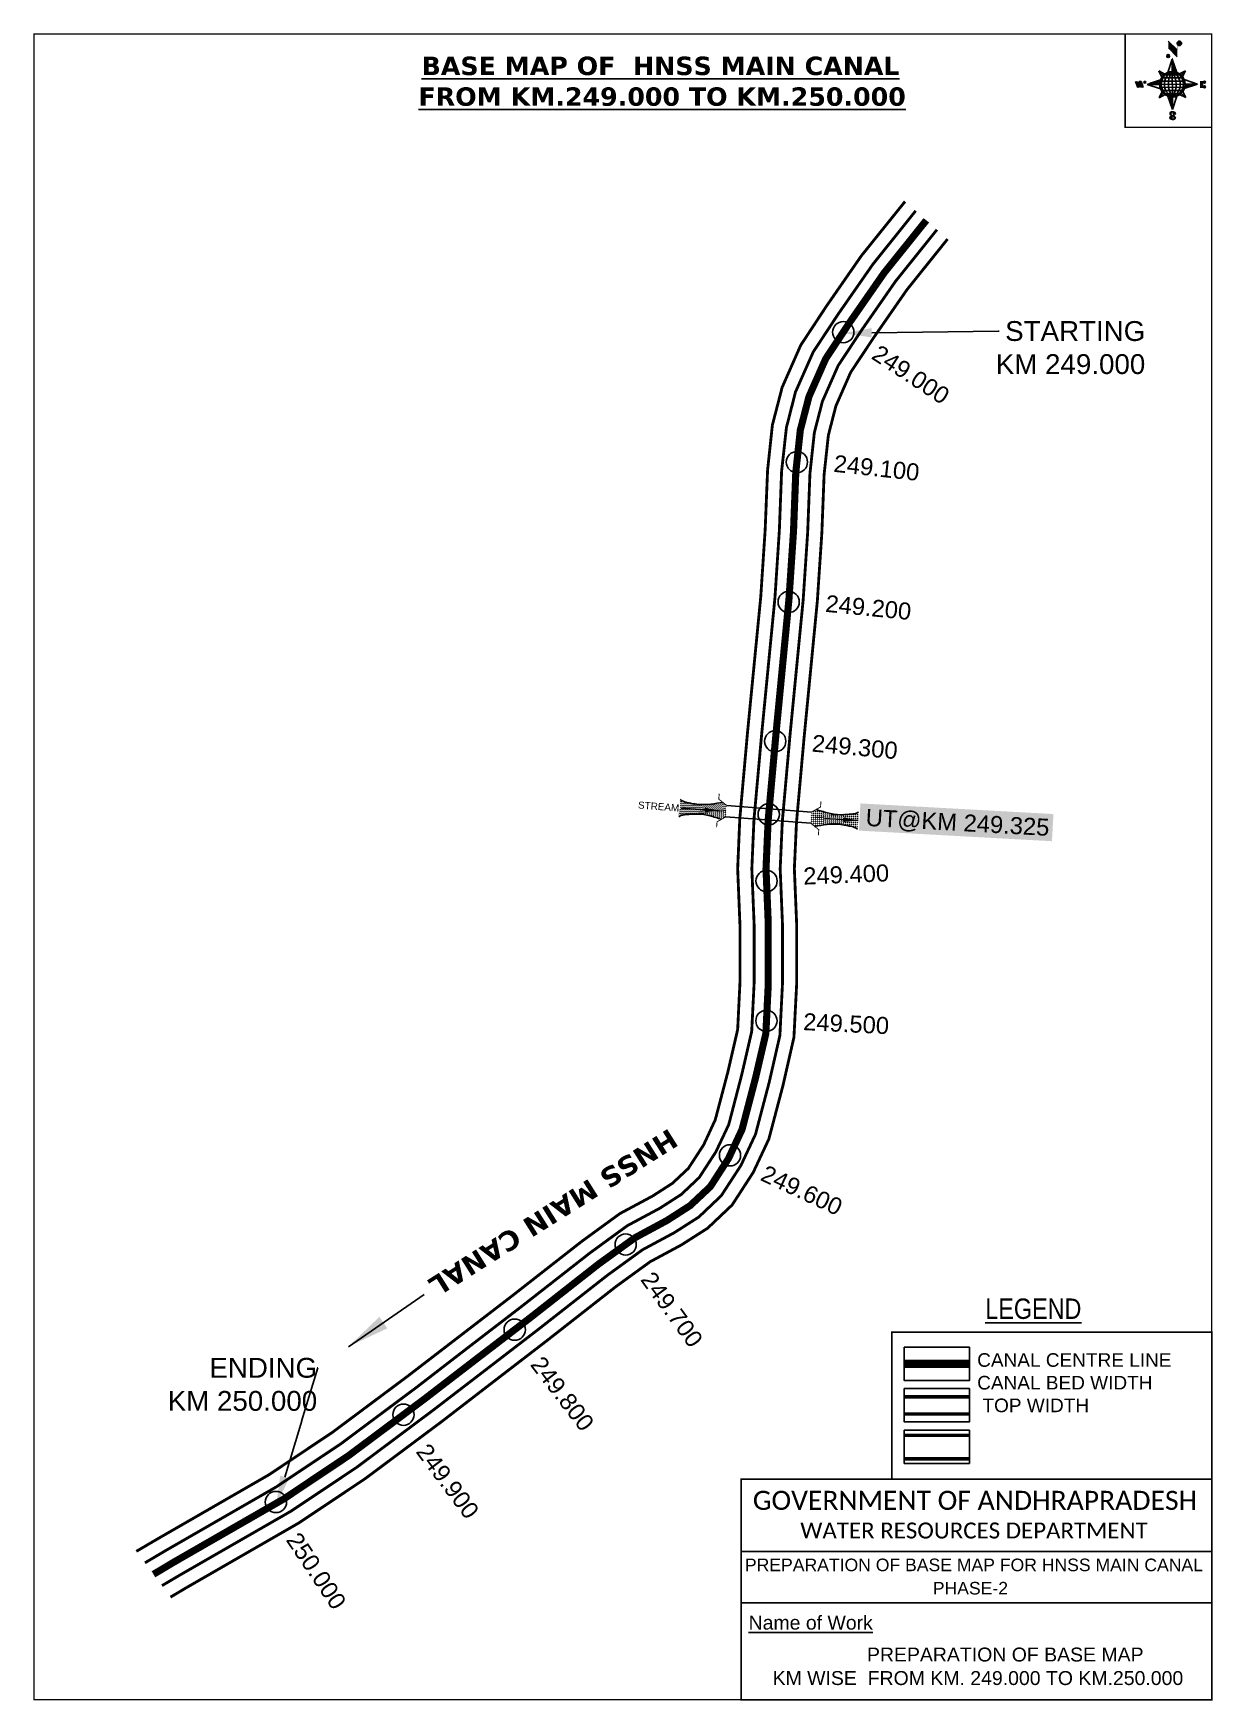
# Model space of a CAD drawing. Header units: inches. Extents: x 758463 to 759296, y 1615802 to 1616978.
import ezdxf
from ezdxf import colors
from ezdxf.entities.mleader import LeaderData, LeaderLine
from ezdxf.enums import TextEntityAlignment as Align
from ezdxf.math import Vec2, Vec3

# ---------------------------------------------------------------- set-up
doc = ezdxf.new("R2010")
doc.units = ezdxf.units.IN
doc.header["$LTSCALE"] = 15
doc.header["$MEASUREMENT"] = 0
doc.header["$PDMODE"] = 32
doc.header["$PDSIZE"] = 15
doc.linetypes.add('HIDDEN2', pattern=[0.1875, 0.125, -0.0625])
for name, color, linetype in [('AQUADUCT', 1, 'Continuous'), ('bord', 1, 'Continuous'), ('CANAL1', 7, 'Continuous'), ('CSMark', 72, 'Continuous'), ('DCBMS', 232, 'Continuous'), ('PAGE', 7, 'Continuous'), ('STRUCTURE', 5, 'Continuous'), ('TEXT', 6, 'Continuous')]:
    doc.layers.add(name, color=color, linetype=linetype)
doc.styles.add('ARIALN', font='ARIALN.TTF')
doc.styles.get("Standard").update_dxf_attribs({"font": 'arial.ttf'})
doc.dimstyles.get("Standard").update_dxf_attribs({"dimtxt": 20, "dimasz": 0.18, "dimexe": 0.18, "dimexo": 0.0625, "dimgap": 0.09, "dimtad": 0, "dimtih": 1, "dimtoh": 1, "dimdec": 4, "dimzin": 0, "dimdsep": 46, "dimtxsty": 'Standard', "dimcen": 0.09, "dimadec": 0, "dimazin": 0, "dimtfac": 1, "dimtdec": 4, "dimtofl": 0, "dimtmove": 0, "dimatfit": 3, "dimfxl": 1, "dimtolj": 1, "dimtzin": 0, "dimarcsym": 0})
pattern_1 = [(267.297113149, (-8720374.938, 50637915.138), (10.5367255337, -0.497431438), [])]
pattern_2 = [(357.297113149, (-8720374.938, 50637915.138), (0.497431438, 10.5367255337), [])]

# ---------------------------------------------------------------- blocks, each defined once
blk = doc.blocks.new('*X26')
at = {"color": 0, "linetype": 'Continuous'}
for p, q in [((6321.6, 240.5), (6322.3, 241.2)), ((6321.6, 240.3), (6322.3, 241)), ((6321.6, 240.1), (6322.3, 240.8)), ((6321.6, 239.9), (6322.4, 240.7)), ((6321.6, 239.8), (6322.4, 240.6)), ((6321.6, 239.6), (6322.5, 240.5)), ((6321.6, 239.4), (6322.5, 240.3)), ((6321.6, 239.2), (6322.6, 240.2)), ((6321.7, 239.1), (6322.6, 240.1)), ((6321.8, 240.8), (6322.4, 241.4)), ((6321.8, 239), (6322.7, 240)), ((6321.8, 239), (6322.8, 239.9)), ((6321.9, 238.9), (6322.9, 239.8)), ((6322, 238.8), (6323, 239.7)), ((6322.1, 241.3), (6322.4, 241.6)), ((6322.1, 238.7), (6323.1, 239.6)), ((6322.2, 238.6), (6323.1, 239.6)), ((6322.3, 238.5), (6323.2, 239.5)), ((6322.4, 238.5), (6323.3, 239.4)), ((6322.5, 238.4), (6323.4, 239.3)), ((6322.7, 238.4), (6323.6, 239.3)), ((6322.8, 238.3), (6323.7, 239.2)), ((6322.9, 238.3), (6323.8, 239.1)), ((6323.1, 238.2), (6323.9, 239.1)), ((6323.2, 238.2), (6324, 239)), ((6323.3, 238.2), (6324.2, 239)), ((6323.5, 238.1), (6324.3, 238.9)), ((6323.7, 238.1), (6324.4, 238.9)), ((6323.8, 238.1), (6324.6, 238.8)), ((6324.1, 238.2), (6324.7, 238.8)), ((6324.3, 238.3), (6324.9, 238.8)), ((6324.6, 238.3), (6325.1, 238.8)), ((6324.8, 238.4), (6325.2, 238.8)), ((6325.1, 238.5), (6325.4, 238.8)), ((6325.4, 238.6), (6325.6, 238.8))]:
    blk.add_line(p, q, dxfattribs=at)
blk = doc.blocks.new('*X25')
at = {"color": 0, "linetype": 'Continuous'}
for p, q in [((6324.4, 240.3), (6324.5, 240.4)), ((6324.6, 240.3), (6324.8, 240.5)), ((6324.7, 240.2), (6325, 240.5)), ((6324.8, 240.2), (6325.2, 240.6)), ((6325, 240.1), (6325.5, 240.6)), ((6325.1, 240.1), (6325.6, 240.6)), ((6325.2, 240), (6325.8, 240.6)), ((6325.3, 240), (6326, 240.6)), ((6325.4, 239.9), (6326.1, 240.6)), ((6325.5, 239.8), (6326.2, 240.5)), ((6325.6, 239.8), (6326.3, 240.5)), ((6325.7, 239.7), (6326.5, 240.4)), ((6325.9, 239.6), (6326.6, 240.3)), ((6326, 239.5), (6326.7, 240.3)), ((6326, 239.4), (6326.8, 240.2)), ((6326.1, 239.3), (6327, 240.2)), ((6326.2, 239.3), (6327.1, 240.1)), ((6326.3, 239.2), (6327.1, 240)), ((6326.4, 239.1), (6327.2, 239.9)), ((6326.5, 239), (6327.3, 239.8)), ((6326.5, 238.9), (6327.4, 239.7)), ((6326.6, 238.8), (6327.5, 239.6)), ((6326.7, 238.7), (6327.5, 239.5)), ((6326.8, 238.6), (6327.6, 239.4)), ((6326.8, 238.5), (6327.7, 239.3)), ((6326.8, 236.5), (6327.4, 237)), ((6326.9, 238.3), (6327.8, 239.2)), ((6326.9, 238.2), (6327.9, 239.1)), ((6326.9, 236.8), (6327.6, 237.4)), ((6327, 238.1), (6327.8, 239)), ((6327, 237.9), (6327.8, 238.8)), ((6327, 237.8), (6327.8, 238.6)), ((6327, 237.6), (6327.8, 238.4)), ((6327, 237.4), (6327.8, 238.2)), ((6327, 237.3), (6327.8, 238)), ((6327, 237.1), (6327.8, 237.9))]:
    blk.add_line(p, q, dxfattribs=at)
blk = doc.blocks.new('H')
at = {"layer": 'bord', "extrusion": (0.000427885, 0.004792, 0.999988)}
h = blk.add_hatch(dxfattribs=at)
h.set_pattern_fill('LINE', color=8, scale=84.387686, angle=-2.7029, style=0)
h.set_pattern_definition(pattern_2)
h.paths.add_polyline_path([(-492, 786, -0.090992), (-448, 775), (-486, 912)])
h = blk.add_hatch(dxfattribs=at)
h.set_pattern_fill('LINE', color=8, scale=84.387686, angle=-92.7029, style=0)
h.set_pattern_definition(pattern_1)
h.paths.add_polyline_path([(-625, 665, -0.090992), (-615, 710), (-751, 671)])
h = blk.add_hatch(dxfattribs=at)
h.set_pattern_fill('LINE', color=8, scale=84.387686, angle=-2.7029, style=0)
h.set_pattern_definition(pattern_2)
h.paths.add_polyline_path([(-504, 533, -0.090992), (-549, 543), (-510, 406)])
h = blk.add_hatch(dxfattribs=at)
h.set_pattern_fill('LINE', color=8, scale=84.387686, angle=-92.7029, style=0)
h.set_pattern_definition(pattern_1)
h.paths.add_polyline_path([(-246, 647), (-372, 653, -0.090992), (-382, 609)])
for p, q in [((-519, 1020, -1217), (-435, 927, -1216)), ((-516, 1087, -1217), (-432, 994, -1217)), ((-538, 774, -1216), (-487, 906, -1216)), ((-487, 906, -1216), (-493, 780, -1216)), ((-487, 906, -1216), (-448, 769, -1216)), ((-865, 701, -1215), (-847, 638, -1215)), ((-847, 700, -1215), (-829, 637, -1215)), ((-829, 699, -1215), (-811, 636, -1215)), ((-829, 699, -1215), (-811, 698, -1215)), ((-811, 698, -1215), (-794, 635, -1215)), ((-752, 665, -1215), (-615, 704, -1215)), ((-627, 794, -1216), (-567, 760, -1216)), ((-627, 794, -1216), (-584, 747, -1215)), ((-599, 731, -1215), (-627, 794, -1216)), ((-421, 753, -1216), (-359, 781, -1216)), ((-359, 781, -1216), (-405, 739, -1216)), ((-359, 781, -1216), (-392, 721, -1215)), ((-379, 693, -1215), (-246, 641, -1215)), ((-213, 669, -1215), (-217, 601, -1215)), ((-752, 665, -1215), (-625, 659, -1215)), ((-619, 614, -1215), (-752, 665, -1215)), ((-639, 526, -1214), (-606, 585, -1215)), ((-639, 526, -1214), (-593, 568, -1215)), ((-577, 553, -1215), (-639, 526, -1214)), ((-511, 400, -1214), (-549, 537, -1214)), ((-460, 533, -1215), (-511, 400, -1214)), ((-505, 527, -1214), (-511, 400, -1214)), ((-371, 513, -1214), (-431, 546, -1215)), ((-371, 513, -1214), (-414, 560, -1215)), ((-399, 576, -1215), (-371, 513, -1214)), ((-246, 641, -1215), (-383, 603, -1215)), ((-373, 647, -1215), (-246, 641, -1215)), ((-197, 600, -1215), (-194, 668, -1215))]:
    blk.add_line(p, q, dxfattribs=at)
at = {"layer": 'bord', "color": 8, "linetype": 'ByBlock', "extrusion": (0.000427885, 0.004792, 0.999988)}
for p, q in [((-375, 679, -1215), (-620, 691, -1215)), ((-386, 711, -1215), (-605, 722, -1215)), ((-411, 744, -1216), (-578, 752, -1216)), ((-493, 780, -1216), (-505, 527, -1214)), ((-373, 647, -1215), (-625, 659, -1215)), ((-378, 616, -1215), (-623, 628, -1215)), ((-392, 585, -1215), (-611, 595, -1215)), ((-420, 555, -1215), (-587, 562, -1215))]:
    blk.add_line(p, q, dxfattribs=at)
at = {"layer": 'bord', "extrusion": (0.000427885, 0.004792, 0.999988), "elevation": -1212}
for points, const_width in [([(-522, 960), (-516, 1093)], 1.61), ([(-434, 933), (-428, 1066)], 1.61), ([(-870, 707), (-846, 706)], 0.642), ([(-829, 643), (-821, 678)], 0.642), ([(-793, 641), (-782, 694)], 0.642), ([(-223, 676), (-174, 673)], 0.706), ([(-829, 643), (-855, 644)], 0.642), ([(-811, 642), (-784, 641)], 0.642), ([(-177, 605), (-226, 607)], 0.706), ([(-195, 645), (-185, 644)], 0.706)]:
    blk.add_lwpolyline(points, dxfattribs=dict(at, const_width=const_width))
for points, const_width in [([(-414, 1073, 1), (-398, 1058, 1)], 22.3), ([(-530, 950, 1), (-520, 939, 1)], 14.8), ([(-776, 697, 1), (-769, 690, 1)], 8.9), ([(-180, 618, 1), (-173, 611, 1)], 9.79), ([(-178, 667, 1), (-171, 660, 1)], 9.79), ([(-490, 362, 1), (-498, 369, 1)], 11.1), ([(-525, 322, 1), (-533, 329, 1)], 11.1)]:
    blk.add_lwpolyline(points, format="xyb", close=True, dxfattribs=dict(at, const_width=const_width))
for points in [[(-537, 317), (-531, 310), (-520, 307), (-505, 307), (-494, 310), (-486, 318), (-487, 326), (-491, 333), (-494, 336), (-503, 341), (-522, 347), (-530, 352), (-534, 355), (-537, 363), (-537, 373), (-530, 381), (-520, 384), (-504, 384), (-493, 380), (-487, 373)], [(-522, 348), (-526, 354), (-528, 361), (-528, 371), (-526, 375), (-521, 381), (-515, 384)], [(-505, 307), (-499, 312), (-497, 319), (-497, 327), (-501, 335), (-509, 343)]]:
    blk.add_lwpolyline(points, dxfattribs=at)
at = {"layer": 'bord', "extrusion": (0.000427885, 0.004792, 0.999988)}
for centre, radius in [((-406, 1065, -1212), 22.3), ((-525, 944, -1212), 14.8), ((-773, 694, -1212), 8.9), ((-498, 659, -1212), 127), ((-177, 615, -1212), 9.79), ((-174, 663, -1212), 9.79), ((-494, 365, -1212), 11.1), ((-529, 325, -1212), 11.1)]:
    blk.add_circle(centre, radius, dxfattribs=at)
at = {"layer": 'bord', "color": 8, "linetype": 'ByBlock', "extrusion": (0.000427885, 0.004792, 0.999988)}
for centre, radius, start, end in [((-482, 658, -1212), 128, 94.9254, 259.6691), ((-437, 656, -1212), 141, 113.2864, 241.308), ((-316, 651, -1212), 222, 142.5892, 212.0053), ((-560, 662, -1212), 141, 293.2864, 61.308), ((-681, 668, -1212), 222, 322.5892, 32.0053), ((-515, 660, -1212), 128, 274.9254, 79.6691)]:
    blk.add_arc(centre, radius, start, end, dxfattribs=at)
at = {"layer": 'bord', "extrusion": (0.000427885, 0.004792, 0.999988)}
for points in [[(-516, 1093, -1212), (-431, 1000, -1212), (-519, 1026, -1212), (-434, 933, -1212)], [(-864, 707, -1212), (-846, 706, -1212), (-846, 644, -1212), (-829, 643, -1212)], [(-829, 705, -1212), (-811, 704, -1212), (-811, 642, -1212), (-793, 641, -1212)], [(-193, 674, -1212), (-197, 606, -1212), (-213, 675, -1212), (-216, 607, -1212)]]:
    blk.add_solid(points, dxfattribs=at)
at = {"layer": 'bord', "extrusion": (0.000427885, 0.004792, 0.999988), "xscale": 7.977342409717546, "yscale": 7.977342408231451, "zscale": 7.977342408476333, "rotation": 138.0840426661453}
for name, p in [('*X25', (38301, -31929, -1212)), ('*X26', (38314, -31951, -1212))]:
    blk.add_blockref(name, p, dxfattribs=at)
blk = doc.blocks.new('UT')
at = {"layer": 'STRUCTURE'}
h = blk.add_hatch(dxfattribs=at)
h.set_pattern_fill('DASH', color=150, scale=8, angle=-39.6278, style=0)
h.set_pattern_definition([(320.372247933, (-4370.464, -6260.8811), (1.40800153113, 0.132407282), [1, -1])])
h.paths.add_polyline_path([(765163, 1700681.9), (765165.6, 1700680.6), (765167.2, 1700680.3), (765169.1, 1700680), (765172.4, 1700679.6), (765176.4, 1700679.3), (765179.5, 1700679.5), (765183.1, 1700679.9), (765187.7, 1700680.9), (765188.9, 1700681.2), (765193.1, 1700682.2), (765196.1, 1700680.2), (765196.1, 1700672.2), (765193.1, 1700670.2), (765190.5, 1700670.8), (765188.1, 1700671.3), (765185.5, 1700671.8), (765183.6, 1700672.1), (765181, 1700672.5), (765180.3, 1700672.5), (765178.5, 1700672.6), (765176.7, 1700672.6), (765174.6, 1700672.5), (765172.5, 1700672.3), (765170.4, 1700672), (765168.5, 1700671.7), (765166.1, 1700671.2), (765165, 1700670.8), (765163, 1700669.7)])
h.paths.add_polyline_path([(765259.1, 1700682.2), (765256.1, 1700680.2), (765256.1, 1700672.2), (765259.1, 1700670.2), (765261.9, 1700671), (765264.4, 1700671.6), (765266.4, 1700672), (765269.1, 1700672.5), (765272.7, 1700673), (765276.1, 1700673.1), (765278.6, 1700672.9), (765281.2, 1700672.7), (765283.9, 1700672.3), (765286.4, 1700671.9), (765288, 1700671.3), (765289.2, 1700670.6), (765289.1, 1700682.7), (765287.6, 1700681.8), (765285.7, 1700681.2), (765283, 1700680.7), (765281.2, 1700680.4), (765276.7, 1700679.9), (765272.7, 1700679.9), (765268.7, 1700680.3), (765264.8, 1700681), (765261.2, 1700681.7)])
at = {"layer": 'STRUCTURE', "color": 150, "const_width": 0.628}
for points in [[(765190.1, 1700688.2), (765190.1, 1700684.2), (765196.1, 1700680.2), (765256.1, 1700680.2), (765262.1, 1700684.2), (765262.1, 1700688.2)], [(765190.1, 1700664.2), (765190.1, 1700668.2), (765196.1, 1700672.2), (765256.1, 1700672.2), (765262.1, 1700668.2), (765262.1, 1700664.2)]]:
    blk.add_lwpolyline(points, dxfattribs=at)
at = {"layer": 'STRUCTURE', "color": 150}
for points in [[(765196.1, 1700680.2), (765256.1, 1700680.2)], [(765196.1, 1700672.2), (765256.1, 1700672.2)], [(765196.1, 1700672.2), (765256.1, 1700672.2)]]:
    blk.add_lwpolyline(points, dxfattribs=at)
at = {"layer": 'STRUCTURE', "color": 0}
blk.add_circle((765226.1, 1700676.2), 1.89, dxfattribs=at)
at = {"layer": 'STRUCTURE', "color": 150}
for points in [[(765163, 1700681.9), (765164.4, 1700681.1), (765167.9, 1700680.2), (765171.2, 1700679.8), (765176.1, 1700679.4), (765184.7, 1700680.3), (765193.1, 1700682.2)], [(765289.1, 1700682.7), (765287.8, 1700681.9), (765284.3, 1700680.9), (765280.9, 1700680.4), (765276.1, 1700679.8), (765267.4, 1700680.5), (765259.1, 1700682.2)], [(765163, 1700669.7), (765164.3, 1700670.6), (765167.8, 1700671.6), (765171.2, 1700672.1), (765176, 1700672.6), (765184.7, 1700672), (765193.1, 1700670.2)], [(765289.2, 1700670.6), (765287.8, 1700671.4), (765284.2, 1700672.3), (765280.9, 1700672.7), (765276.1, 1700673.1), (765267.4, 1700672.2), (765259.1, 1700670.2)]]:
    blk.add_spline(points, degree=3, dxfattribs=at)
at = {"layer": 'STRUCTURE', "color": 0}
blk.add_text('STREAM', height=5, dxfattribs=at).set_placement((765148.2, 1700675.8), align=Align.MIDDLE_CENTER)
for points in [[(765190.9, 1700676), (765164.2, 1700675.8)], [(765289.3, 1700676.7), (765265.4, 1700676.4)]]:
    blk.add_leader(points, dimstyle='Standard', override={"dimasz": 10, "dimgap": 0.09, "dimtad": 0}, dxfattribs=at)

msp = doc.modelspace()

# ---------------------------------------------------------------- linework, layer by layer
at = {"layer": 'CANAL1', "color": 200, "const_width": 2}
for points in [[(759078.5, 1616859.3), (759047.7, 1616821), (759023, 1616785.4), (759004.9, 1616757.9), (758991.8, 1616728.2), (758984.9, 1616701.6), (758981.5, 1616669.6), (758979.8, 1616627.6), (758976.7, 1616580.5), (758967.4, 1616485.2), (758961.9, 1616423.8), (758960.4, 1616388.5), (758962, 1616349.2), (758962, 1616307.8), (758960.4, 1616275.1), (758953.5, 1616245.2), (758944.6, 1616211.4), (758936.4, 1616193.7), (758925.6, 1616177.1), (758914.4, 1616166.6), (758900.4, 1616157.6), (758877.3, 1616145.2), (758850.4, 1616125.6), (758801.2, 1616087.1), (758761.5, 1616056.6), (758727.7, 1616030.6), (758674.5, 1615990.9), (758629.6, 1615960.9), (758551.8, 1615916.1), (758536.1, 1615906.9)], [(759108.5, 1616832.8), (759079.8, 1616797), (759056.2, 1616763), (759040.1, 1616738.7), (759029.7, 1616715), (759024.4, 1616694.4), (759021.4, 1616666.7), (759019.8, 1616625.5), (759016.6, 1616577.2), (759007.3, 1616481.4), (759001.9, 1616421.2), (759000.4, 1616388.5), (759002, 1616350), (759002, 1616306.8), (759000.1, 1616269.6), (758992.4, 1616235.7), (758982.4, 1616197.8), (758971.4, 1616174.3), (758956.5, 1616151.3), (758939.2, 1616134.9), (758920.7, 1616123.1), (758898.6, 1616111.2), (758874.5, 1616093.7), (758825.7, 1616055.5), (758785.9, 1616024.9), (758751.9, 1615998.7), (758697.6, 1615958.2), (758650.7, 1615926.9), (758572, 1615881.6), (758560.2, 1615874.6)]]:
    msp.add_lwpolyline(points, dxfattribs=at)
at = {"layer": 'CANAL1', "color": 5, "const_width": 2}
for points in [[(759086, 1616852.7), (759055.8, 1616815), (759031.3, 1616779.8), (759013.7, 1616753.1), (759001.2, 1616724.9), (758994.8, 1616699.8), (758991.4, 1616668.9), (758989.8, 1616627), (758986.7, 1616579.7), (758977.4, 1616484.2), (758971.9, 1616423.2), (758970.4, 1616388.5), (758972, 1616349.4), (758972, 1616307.5), (758970.3, 1616273.7), (758963.2, 1616242.9), (758954.1, 1616208), (758945.1, 1616188.9), (758933.3, 1616170.7), (758920.6, 1616158.7), (758905.5, 1616149), (758882.6, 1616136.7), (758856.4, 1616117.6), (758807.3, 1616079.2), (758767.6, 1616048.7), (758733.8, 1616022.6), (758680.3, 1615982.7), (758634.9, 1615952.4), (758556.9, 1615907.5), (758542.2, 1615898.8)], [(759101, 1616839.4), (759071.8, 1616803), (759047.9, 1616768.6), (759031.3, 1616743.5), (759020.2, 1616718.3), (759014.5, 1616696.2), (759011.4, 1616667.4), (759009.8, 1616626), (759006.6, 1616578), (758997.3, 1616482.4), (758991.9, 1616421.8), (758990.4, 1616388.5), (758992, 1616349.8), (758992, 1616307), (758990.2, 1616270.9), (758982.7, 1616238.1), (758973, 1616201.2), (758962.7, 1616179.2), (758948.8, 1616157.8), (758933, 1616142.8), (758915.6, 1616131.7), (758893.3, 1616119.7), (758868.5, 1616101.7), (758819.6, 1616063.4), (758779.8, 1616032.8), (758745.8, 1616006.7), (758691.9, 1615966.4), (758645.5, 1615935.4), (758566.9, 1615890.2), (758554.2, 1615882.7)]]:
    msp.add_lwpolyline(points, dxfattribs=at)
at = {"layer": 'CANAL1', "color": 1, "linetype": 'HIDDEN2', "ltscale": 8, "const_width": 5}
msp.add_lwpolyline([(759093.5, 1616846), (759063.8, 1616809), (759039.6, 1616774.2), (759022.5, 1616748.3), (759010.7, 1616721.6), (759004.6, 1616698), (759001.4, 1616668.1), (758999.8, 1616626.5), (758996.6, 1616578.8), (758987.4, 1616483.3), (758981.9, 1616422.6), (758981.9, 1616422.5), (758980.4, 1616388.5), (758982, 1616349.6), (758982, 1616307.3), (758980.3, 1616272.3), (758972.9, 1616240.5), (758963.5, 1616204.6), (758953.9, 1616184), (758941.1, 1616164.2), (758926.8, 1616150.8), (758910.6, 1616140.4), (758888, 1616128.2), (758862.4, 1616109.7), (758813.5, 1616071.3), (758773.7, 1616040.8), (758739.8, 1616014.7), (758686.1, 1615974.6), (758640.2, 1615943.9), (758561.9, 1615898.9), (758548.2, 1615890.7)], dxfattribs=at)
at = {"layer": 'CANAL1', "color": 1, "linetype": 'HIDDEN2', "ltscale": 100, "const_width": 6, "elevation": -0.4}
msp.add_lwpolyline([(759123.9, 1616039.2), (759077.9, 1616039.2)], dxfattribs=at)
at = {"layer": 'CANAL1', "color": 5, "const_width": 2.4, "elevation": -0.4}
for points in [[(759123.9, 1616015.9), (759077.9, 1616015.9)], [(759123.9, 1616003.9), (759077.9, 1616003.9)]]:
    msp.add_lwpolyline(points, dxfattribs=at)
at = {"layer": 'CANAL1', "color": 200, "const_width": 2.4, "elevation": -0.4}
for points in [[(759123.9, 1615988.7), (759077.9, 1615988.7)], [(759123.9, 1615972.2), (759077.9, 1615972.2)]]:
    msp.add_lwpolyline(points, dxfattribs=at)
at = {"layer": 'CSMark', "color": 3}
for p in [(759034.9, 1616767.1), (759002.2, 1616675.4), (758996.4, 1616576.8), (758986.9, 1616478.5), (758982.3, 1616426.9), (758980.8, 1616379.9), (758980.7, 1616281.2), (758955, 1616186.3), (758881.4, 1616123.4), (758803.1, 1616063.3), (758724.6, 1616003.3), (758634.6, 1615941.7)]:
    msp.add_point(p, dxfattribs=at)
at = {"layer": 'PAGE', "const_width": 1}
msp.add_lwpolyline([(759294.9, 1615802.2), (759294.9, 1616977.4), (758463.9, 1616977.4), (758463.9, 1615802.2), (759294.9, 1615802.2)], dxfattribs=at)
at = {"layer": 'PAGE'}
for points, const_width in [([(759294.9, 1616977.4), (759233.8, 1616977.4), (759233.8, 1616911.7), (759294.9, 1616911.7)], 1), ([(759069.1, 1616061.6), (759294.9, 1616061.6), (759294.9, 1615957.8), (759069.1, 1615957.8)], 1.2), ([(758962.8, 1615957.8), (759294.9, 1615957.8), (759294.9, 1615802.2), (758962.8, 1615802.2)], 1.2)]:
    msp.add_lwpolyline(points, close=True, dxfattribs=dict(at, const_width=const_width))
at = {"layer": 'PAGE', "elevation": -0.4}
for points in [[(759077.9, 1616050.9), (759123.9, 1616050.9), (759123.9, 1616027.4), (759077.9, 1616027.4)], [(759077.9, 1616021.7), (759123.9, 1616021.7), (759123.9, 1615998.2), (759077.9, 1615998.2)], [(759077.9, 1615992.4), (759123.9, 1615992.4), (759123.9, 1615968.9), (759077.9, 1615968.9)]]:
    msp.add_lwpolyline(points, close=True, dxfattribs=at)
at = {"layer": 'PAGE'}
for points in [[(758962.8, 1615906.8), (759294.9, 1615906.8)], [(758962.8, 1615870.5), (759294.9, 1615870.5)]]:
    msp.add_lwpolyline(points, dxfattribs=at)

# ---------------------------------------------------------------- block references
at = {"layer": 'AQUADUCT', "color": 1, "xscale": 0.0703495379661093, "yscale": 0.07034953800030053, "zscale": 0.07034953795990817, "rotation": 3.078330607406165}
msp.add_blockref('H', (759304.6, 1616898, 85.4), dxfattribs=at)
at = {"layer": 'STRUCTURE', "color": 0, "rotation": 355.5943421053409}
msp.add_blockref('UT', (-134624.3, -20441.4), dxfattribs=at)

# ---------------------------------------------------------------- texts
at = {"layer": 'CANAL1', "insert": (758920.4, 1616194.4), "char_height": 14, "width": 205.129, "attachment_point": 1, "rotation": 212.2031}
msp.add_mtext('\\pi0.96322;{\\fVerdana|b1|i0|c0|p34;HNSS MAIN CANAL}', dxfattribs=at)
at = {"layer": 'CSMark', "color": 1}
for s, rotation, p in [('249.000', 326.6241, (759057.3, 1616753.9)), ('249.100', 353.8346, (759028.3, 1616674.6)), ('249.200', 354.4589, (759022.5, 1616575.8)), ('249.400', 2.2962, (759006.7, 1616383.3)), ('249.500', 357.1951, (759006.7, 1616280.7)), ('249.600', 334.9661, (758978.2, 1616174.5)), ('249.700', 306.0008, (758896.2, 1616102.1)), ('249.800', 307.5006, (758818.3, 1616042.2)), ('249.900', 306.744, (758737.7, 1615980.7)), ('250.000', 303.7592, (758646.3, 1615918.3))]:
    msp.add_text(s, height=12, rotation=rotation, dxfattribs=at).set_placement(p, align=Align.MIDDLE_LEFT)
at = {"layer": 'CSMark', "color": 3}
msp.add_text('249.300', height=12, rotation=354.8567, dxfattribs=at).set_placement((759012.9, 1616477.2), align=Align.MIDDLE_LEFT)
at = {"layer": 'PAGE', "extrusion": (0.000201441, 0.004807, 0.999988), "style": 'ARIALN'}
msp.add_text('%%ULEGEND', height=14.4, rotation=359.9999, dxfattribs=at).set_placement((759169, 1616058.7, 7921.1), align=Align.MIDDLE)
at = {"layer": 'PAGE', "extrusion": (0.000201441, 0.004807, 0.999988)}
for s, height, p in [('PREPARATION OF BASE MAP FOR HNSS MAIN CANAL', 8.878, (758965.5, 1615873.5, 7920.2)), ('%%UName of Work', 9.822, (758968.1, 1615832.3, 7918.9))]:
    msp.add_text(s, height=height, rotation=359.9999, dxfattribs=at).set_placement(p)
for s, height, p in [('PHASE-2', 8.88, (759124.6, 1615861.5, 7920.2)), ('PREPARATION OF BASE MAP', 9.822, (759149.2, 1615814.7, 7918.9)), ('KM WISE  FROM KM. 249.000 TO KM.250.000', 9.822, (759129.9, 1615798.1, 7918.9))]:
    msp.add_text(s, height=height, rotation=359.9999, dxfattribs=at).set_placement(p, align=Align.MIDDLE_CENTER)
at = {"layer": 'PAGE', "extrusion": (0.000201441, 0.004807, 0.999988), "attachment_point": 1, "text_direction": (1, -1e-06, -0.000201)}
for s, insert, char_height, width in [('CANAL CENTRE LINE CANAL BED WIDTH {\\H2.3717x; }\\P TOP WIDTH{\\H1.9152x; }', (759129.4, 1616046.7, -0.4), 9.6, 168.926), ('\\pi3.5885;{\\fCalibri|b0|i0|c0|p34;\\H1.3333x;GOVERNMENT OF ANDHRAPRADESH\\P\\pi37.073;\\H0.83998x;WATER RESOURCES DEPARTMENT}', (758967.5, 1615949.6, -1.3), 10.059, 321.276)]:
    msp.add_mtext(s, dxfattribs=dict(at, insert=insert, char_height=char_height, width=width))
at = {"layer": 'STRUCTURE', "color": 5, "insert": (759050.4, 1616430.8), "char_height": 12, "width": 129.214, "attachment_point": 1, "rotation": 356.8556, "bg_fill": 1, "box_fill_scale": 1.3, "bg_fill_color": 7, "bg_fill_true_color": 16777215, "bg_fill_transparency": 4390977}
msp.add_mtext('\\pi0.71894;UT@KM 249.325', dxfattribs=at)
at = {"layer": 'TEXT', "color": 1, "insert": (758715.6, 1616961.5), "char_height": 13, "width": 379.826, "attachment_point": 1}
msp.add_mtext('\\pi21.755;{\\fVerdana|b1|i0|c0|p34;\\LBASE MAP OF  HNSS MAIN CANAL \\P\\pi19.564;FROM KM.249.000 TO KM.250.000}', dxfattribs=at)

# ---------------------------------------------------------------- leaders
at = {"layer": 'CANAL1'}
msp.add_leader([(758685.7, 1616051.3), (758739.3, 1616088.2)], dimstyle='Standard', override={"dimasz": 30, "dimgap": 0.09, "dimtad": 0}, dxfattribs=at)

# ---------------------------------------------------------------- next in the draw order: leaders
at = {"layer": 'DCBMS', "color": 5}
ml = msp.add_multileader_mtext('Standard', dxfattribs=at)
ml.set_content('STARTING  \\PKM 249.000', color=5)
ml.set_leader_properties()
ml.build(insert=Vec2(0, 0))
ml.multileader.update_dxf_attribs({"dogleg_length": 0.36, "arrow_head_size": 20})
ctx = ml.context
ctx.base_point, ctx.char_height, ctx.arrow_head_size, ctx.landing_gap_size, ctx.plane_origin = Vec3(759144.8, 1616767.8), 14, 20, 0.09, Vec3(759288.5, 1616980.1)
ctx.text_align_type = 2
notes = []
notes.append((ctx, [(1, (1, 1, 0), (759144.5, 1616767.8), (1, 0), 0.36, [(0, [(759035, 1616766.4)], 0, [])])]))
ctx.mtext.insert, ctx.mtext.width, ctx.mtext.alignment, ctx.mtext.flow_direction = Vec3(759248, 1616774.9), 109.049, 3, 5
ctx.mtext.has_bg_fill, ctx.mtext.bg_color, ctx.mtext.bg_scale_factor, ctx.mtext.bg_transparency, ctx.mtext.use_window_bg_color = 1, -1027028792, 1.5, 0, 1
ml = msp.add_multileader_mtext('Standard', dxfattribs=at)
ml.set_content('ENDING \\PKM 250.000', color=5)
ml.set_leader_properties()
ml.build(insert=Vec2(0, 0))
ml.multileader.update_dxf_attribs({"dogleg_length": 0.36, "arrow_head_size": 20})
ctx = ml.context
ctx.base_point, ctx.char_height, ctx.arrow_head_size, ctx.landing_gap_size, ctx.plane_origin = Vec3(758560.5, 1616036.3), 14, 20, 0.09, Vec3(758704.2, 1616248.6)
ctx.text_align_type = 2
notes.append((ctx, [(0, (1, 1, 0), (758664.1, 1616036.3), (-1, 0), 0.36, [(0, [(758635, 1615940.2)], 0, [])])]))
ctx.mtext.insert, ctx.mtext.width, ctx.mtext.alignment, ctx.mtext.flow_direction = Vec3(758663.7, 1616043.4), 109.049, 3, 5
ctx.mtext.has_bg_fill, ctx.mtext.bg_color, ctx.mtext.bg_scale_factor, ctx.mtext.bg_transparency, ctx.mtext.use_window_bg_color = 1, -1027028792, 1.5, 0, 1
for ctx, leaders in notes:
    for number, flags, end, landing, length, lines in leaders:
        leader = LeaderData()
        leader.index, (leader.has_last_leader_line, leader.has_dogleg_vector, leader.attachment_direction) = number, flags
        leader.last_leader_point, leader.dogleg_vector, leader.dogleg_length = Vec3(end), Vec3(landing), length
        for number, points, colour, breaks in lines:
            line = LeaderLine()
            line.index, line.vertices, line.color, line.breaks = number, Vec3.list(points), colors.encode_raw_color(colour), breaks
            leader.lines.append(line)
        ctx.leaders.append(leader)

doc.saveas('drawing.dxf')
